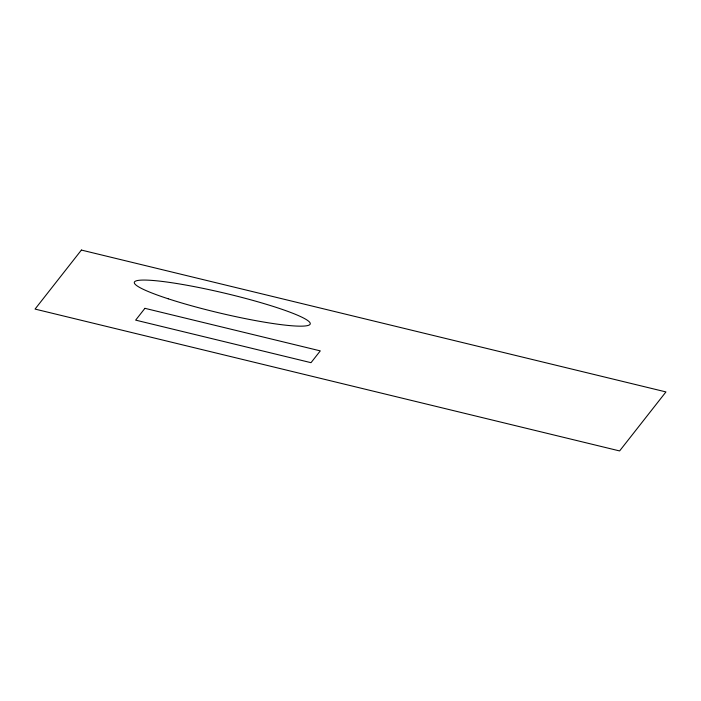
<?xml version="1.0" encoding="UTF-8"?>
<svg xmlns="http://www.w3.org/2000/svg" width="701" height="701" viewBox="0 0 701 701"><rect width="100%" height="100%" fill="white"/><g stroke="black" fill="none" stroke-linecap="round" stroke-linejoin="round"><path stroke-width="1.05" d="M81.395 250.064L35.05 309.08L619.605 450.936L665.95 391.92L81.395 250.064M144.923 308.326L135.652 320.129L311.016 362.68L320.287 350.877L144.923 308.326M168.187 298.784A90.35 10.226 13.3 0 0 309.413 324.887A90.35 10.226 13.3 0 0 189.305 285.684A90.35 10.226 13.3 0 0 168.187 298.784"/></g></svg>
